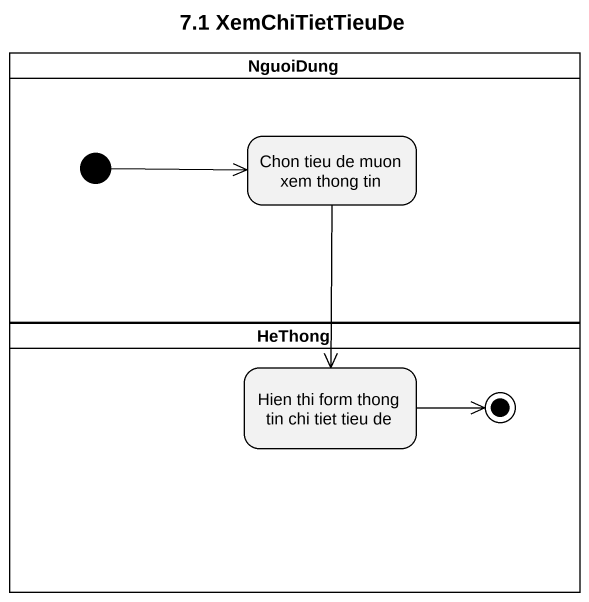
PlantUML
@startuml
title 7.1 XemChiTietTieuDe
hide empty description
state NguoiDung <<partition>> {
  state "Chon tieu de muon xem thong tin" as Chon_tieu_de_muon_xem_thong
  [*] -right-> Chon_tieu_de_muon_xem_thong
}
state HeThong <<partition>> {
  state "Hien thi form thong tin chi tiet tieu de" as Hien_thi_form_thong_tin_chi
  Hien_thi_form_thong_tin_chi -right-> [*]
}
Chon_tieu_de_muon_xem_thong --> Hien_thi_form_thong_tin_chi
@enduml
